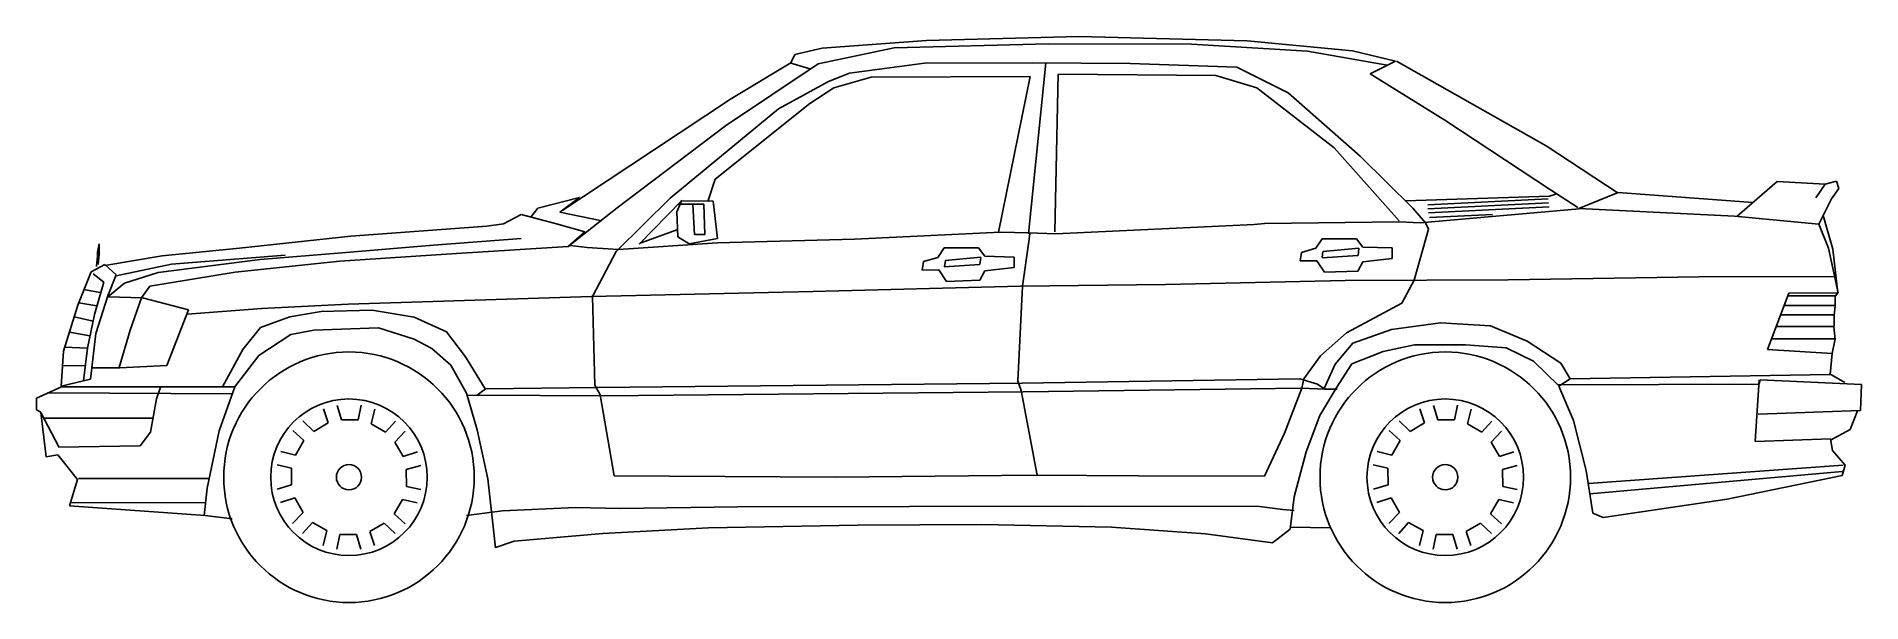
# Model space of a CAD drawing. Extents: x 0 to 4.76, y 0 to 1.48.
import ezdxf

# ---------------------------------------------------------------- set-up
doc = ezdxf.new("R2010")
doc.units = 0
doc.header["$LTSCALE"] = 0.0006
doc.header["$MEASUREMENT"] = 0
doc.layers.get('0').update_dxf_attribs({"linetype": 'CONTINUOUS'})

msp = doc.modelspace()

# ---------------------------------------------------------------- linework, layer by layer
for p, q in [((2.3202, 1.4657), (2.7176, 1.4758)), ((2.7176, 1.4758), (3.1558, 1.4644)), ((1.9666, 1.407), (1.9773, 1.4287)), ((1.9773, 1.4287), (2.0481, 1.4454)), ((2.0375, 1.4047), (2.236, 1.4463)), ((2.0481, 1.4454), (2.3202, 1.4657)), ((2.236, 1.4463), (2.6387, 1.4564)), ((2.6387, 1.4564), (3.0115, 1.4555)), ((3.0115, 1.4555), (3.3137, 1.4379)), ((3.1558, 1.4644), (3.4307, 1.4385)), ((3.3137, 1.4379), (3.5208, 1.4009)), ((3.4307, 1.4385), (3.5427, 1.4118)), ((1.7959, 1.2429), (2.0375, 1.4047)), ((1.8119, 1.3138), (1.9666, 1.407)), ((1.964, 1.407), (2.0165, 1.3911)), ((2.0649, 1.3586), (2.1192, 1.3805)), ((2.1192, 1.3805), (2.3149, 1.406)), ((2.3149, 1.406), (2.5953, 1.4074)), ((2.5865, 0.961), (2.6314, 1.407)), ((2.5953, 1.4074), (2.8511, 1.4056)), ((2.8511, 1.4056), (3.1289, 1.3961)), ((3.1289, 1.3961), (3.2627, 1.3288)), ((3.5427, 1.4118), (3.4773, 1.3787)), ((3.5453, 1.4118), (3.9357, 1.1903)), ((1.9344, 1.2872), (2.0649, 1.3586)), ((2.0784, 1.3423), (2.0159, 1.301)), ((2.1763, 1.37), (2.0784, 1.3423)), ((2.5902, 1.3719), (2.1763, 1.37)), ((2.5075, 0.9658), (2.5902, 1.3719)), ((2.6544, 0.9665), (2.6636, 1.3775)), ((2.6636, 1.3775), (3.0746, 1.3742)), ((3.0746, 1.3742), (3.181, 1.3419)), ((3.181, 1.3419), (3.3831, 1.1851)), ((3.4773, 1.3787), (3.6713, 1.2573)), ((1.6082, 1.1794), (1.8119, 1.3138)), ((1.6524, 1.0543), (1.9344, 1.2872)), ((2.0159, 1.301), (1.7693, 1.1041)), ((3.2627, 1.3288), (3.451, 1.1634)), ((1.5138, 1.0294), (1.7959, 1.2429)), ((3.6713, 1.2573), (3.947, 1.0762)), ((3.9357, 1.1903), (4.1212, 1.0688)), ((1.4264, 1.0588), (1.6082, 1.1794)), ((3.3831, 1.1851), (3.5525, 0.9953)), ((3.451, 1.1634), (3.5878, 1.0279)), ((1.7693, 1.1041), (1.7502, 1.0456)), ((4.4336, 1.0075), (4.5375, 1.098)), ((4.5375, 1.098), (4.6629, 1.0904)), ((4.6629, 1.0904), (4.6926, 1.0987)), ((4.6926, 1.0987), (4.6983, 1.0797)), ((1.3069, 1.0284), (1.4156, 1.0562)), ((1.4156, 1.0562), (1.364, 1.0175)), ((1.3722, 1.0232), (1.4264, 1.0588)), ((1.5114, 0.9149), (1.6524, 1.0543)), ((1.5713, 0.9342), (1.6812, 1.047)), ((1.669, 1.019), (1.6823, 1.0492)), ((1.6798, 1.047), (1.764, 1.0466)), ((3.5687, 1.0472), (3.9445, 1.0598)), ((3.6268, 1.0372), (3.9409, 1.0524)), ((3.9445, 1.0598), (3.9605, 1.0651)), ((3.947, 1.0762), (4.0181, 1.0299)), ((4.0207, 1.0273), (4.1238, 1.0688)), ((4.1238, 1.0688), (4.4745, 1.0429)), ((4.6628, 1.0907), (4.6384, 1.0552)), ((4.6794, 1.0524), (4.6462, 0.9861)), ((4.6983, 1.0797), (4.6794, 1.0524)), ((1.2172, 0.987), (1.2633, 1.0118)), ((1.2633, 1.0118), (1.3559, 0.9877)), ((1.288, 1.0037), (1.3069, 1.0284)), ((1.364, 1.0175), (1.4741, 0.9948)), ((1.3864, 0.9281), (1.5138, 1.0294)), ((1.6719, 0.9537), (1.669, 1.019)), ((1.6741, 1.0386), (1.7398, 1.0387)), ((1.7155, 0.9595), (1.7108, 1.0371)), ((1.7398, 1.0387), (1.7427, 0.9596)), ((1.764, 1.0466), (1.7756, 0.949)), ((3.5878, 1.0279), (3.6208, 0.9901)), ((3.607, 0.99), (4.0218, 1.0265)), ((3.6276, 1.0267), (3.9418, 1.0419)), ((3.6292, 1.0161), (3.9434, 1.0314)), ((3.6316, 1.004), (3.7962, 1.012)), ((4.4265, 1.0076), (4.0207, 1.0273)), ((4.6469, 0.9867), (4.4265, 1.0076)), ((4.6578, 1.0087), (4.6827, 0.9216)), ((0.5288, 0.9241), (0.8199, 0.9553)), ((0.8199, 0.9553), (1.1736, 0.9816)), ((1.1736, 0.9816), (1.2172, 0.987)), ((1.3559, 0.9877), (1.4295, 0.9664)), ((1.4295, 0.9664), (1.3864, 0.9281)), ((1.5739, 0.9369), (1.6718, 0.9727)), ((1.7018, 0.9348), (1.6719, 0.9537)), ((1.7427, 0.9596), (1.7155, 0.9595)), ((2.1321, 0.9477), (2.5131, 0.9659)), ((2.5131, 0.9659), (2.5865, 0.9636)), ((2.5865, 0.9636), (2.6574, 0.9613)), ((2.5892, 0.961), (2.5866, 0.9416)), ((2.6574, 0.9613), (3.1745, 0.9854)), ((3.1745, 0.9854), (3.2017, 0.9881)), ((3.2017, 0.9881), (3.5525, 0.9927)), ((3.5525, 0.9927), (3.607, 0.99)), ((3.629, 0.9737), (3.5916, 0.8404)), ((3.6208, 0.9901), (3.629, 0.9737)), ((4.6718, 0.9241), (4.6469, 0.9867)), ((0.1589, 0.9137), (0.1634, 0.9353)), ((0.1589, 0.9028), (0.1589, 0.9137)), ((0.1634, 0.9082), (0.1611, 0.8812)), ((0.1634, 0.9353), (0.1634, 0.9082)), ((0.3276, 0.9038), (0.5288, 0.9241)), ((0.3523, 0.8823), (0.6486, 0.9053)), ((0.5834, 0.8942), (0.7959, 0.9116)), ((1.0953, 0.9104), (0.7904, 0.8899)), ((0.7959, 0.9116), (1.0352, 0.9317)), ((1.0352, 0.9317), (1.2636, 0.9492)), ((1.3864, 0.9281), (1.0953, 0.9104)), ((1.3916, 0.9308), (1.4353, 0.9254)), ((1.4353, 0.9254), (1.517, 0.9206)), ((1.4497, 0.7976), (1.5114, 0.9149)), ((1.517, 0.9206), (1.7757, 0.9378)), ((1.7756, 0.949), (1.7018, 0.9348)), ((1.7757, 0.9378), (2.1321, 0.9477)), ((2.3663, 0.9245), (2.3501, 0.8998)), ((2.4562, 0.9249), (2.3663, 0.9245)), ((2.4723, 0.903), (2.4562, 0.9249)), ((2.5866, 0.9416), (2.5708, 0.8248)), ((3.2975, 0.9125), (3.2946, 0.8905)), ((3.3355, 0.9235), (3.2975, 0.9125)), ((3.3517, 0.9482), (3.3355, 0.9235)), ((3.4416, 0.9486), (3.3517, 0.9482)), ((3.3532, 0.9152), (3.3518, 0.8993)), ((3.352, 0.8989), (3.4444, 0.905)), ((3.3545, 0.9154), (3.4469, 0.924)), ((3.4577, 0.9266), (3.4416, 0.9486)), ((3.4475, 0.9236), (3.4454, 0.9048)), ((3.5342, 0.9244), (3.4577, 0.9266)), ((3.5343, 0.8972), (3.5342, 0.9244)), ((4.6972, 0.8073), (4.6718, 0.9241)), ((4.6827, 0.9216), (4.6964, 0.8073)), ((0.1078, 0.7749), (0.1428, 0.8623)), ((0.1428, 0.8623), (0.1778, 0.8815)), ((0.1481, 0.8567), (0.1754, 0.8352)), ((0.1566, 0.8758), (0.1589, 0.9028)), ((0.1778, 0.8789), (0.3276, 0.9038)), ((0.1778, 0.8815), (0.2081, 0.8544)), ((0.2081, 0.8518), (0.3523, 0.8823)), ((0.2298, 0.8329), (0.317, 0.8605)), ((0.5183, 0.8614), (0.2951, 0.825)), ((0.317, 0.8605), (0.5834, 0.8942)), ((0.7904, 0.8899), (0.5183, 0.8614)), ((2.3121, 0.8888), (2.3092, 0.8668)), ((2.3092, 0.8668), (2.3528, 0.867)), ((2.3501, 0.8998), (2.3121, 0.8888)), ((2.3528, 0.867), (2.372, 0.8373)), ((2.3666, 0.8753), (2.459, 0.8813)), ((2.3694, 0.8921), (2.3675, 0.8755)), ((2.3691, 0.8917), (2.4615, 0.9004)), ((2.4617, 0.8995), (2.459, 0.881)), ((2.4592, 0.8403), (2.4725, 0.865)), ((2.5488, 0.9008), (2.4723, 0.903)), ((2.4725, 0.865), (2.5489, 0.8736)), ((2.5489, 0.8736), (2.5488, 0.9008)), ((3.2946, 0.8905), (3.3382, 0.8907)), ((3.3382, 0.8907), (3.3574, 0.8609)), ((3.3574, 0.8609), (3.4446, 0.8639)), ((3.4446, 0.8639), (3.4579, 0.8886)), ((3.4579, 0.8886), (3.5343, 0.8972)), ((0.1236, 0.816), (0.1647, 0.808)), ((0.1754, 0.8352), (0.1512, 0.7508)), ((0.2081, 0.8544), (0.1864, 0.7999)), ((0.1864, 0.7972), (0.2298, 0.8329)), ((0.2951, 0.825), (0.2736, 0.7947)), ((1.4467, 0.7975), (2.0238, 0.8111)), ((2.0238, 0.8111), (2.5656, 0.8248)), ((2.372, 0.8373), (2.4592, 0.8403)), ((2.5708, 0.8248), (2.5585, 0.5768)), ((2.5656, 0.8248), (2.9436, 0.8292)), ((2.9436, 0.8292), (3.4119, 0.8396)), ((3.4119, 0.8396), (3.8366, 0.8415)), ((3.5916, 0.8404), (3.5591, 0.7802)), ((3.8366, 0.8415), (4.3347, 0.8491)), ((4.3347, 0.8491), (4.6901, 0.8503)), ((0.07, 0.655), (0.1078, 0.7749)), ((0.1864, 0.7999), (0.1544, 0.7016)), ((0.1864, 0.7972), (0.2762, 0.7947)), ((0.2736, 0.7947), (0.2442, 0.7103)), ((0.2762, 0.7947), (0.3961, 0.7628)), ((0.3961, 0.7628), (0.3397, 0.6182)), ((0.3935, 0.752), (0.5866, 0.7663)), ((0.5866, 0.7663), (0.8125, 0.7782)), ((0.7421, 0.7588), (0.8752, 0.7624)), ((0.8125, 0.7782), (1.4467, 0.7975)), ((0.8752, 0.7624), (0.9842, 0.7436)), ((1.456, 0.5664), (1.4497, 0.7976)), ((3.5591, 0.7802), (3.4152, 0.7035)), ((4.5687, 0.8069), (4.5124, 0.6594)), ((4.5581, 0.7741), (4.6889, 0.7741)), ((4.6889, 0.7993), (4.5662, 0.7993)), ((4.6966, 0.8075), (4.5687, 0.8069)), ((4.6891, 0.7737), (4.6862, 0.7495)), ((4.6889, 0.7741), (4.6889, 0.7993)), ((4.6898, 0.8), (4.6964, 0.8073)), ((0.1512, 0.7508), (0.1326, 0.6635)), ((0.5383, 0.6598), (0.5842, 0.7174)), ((0.5842, 0.7174), (0.6605, 0.745)), ((0.6605, 0.745), (0.7421, 0.7588)), ((0.723, 0.7099), (0.8919, 0.7159)), ((0.8919, 0.7159), (0.9845, 0.6865)), ((0.9842, 0.7436), (1.069, 0.7059)), ((3.5322, 0.7122), (3.66, 0.7289)), ((3.66, 0.7289), (3.7909, 0.7216)), ((3.7909, 0.7216), (3.8862, 0.6811)), ((4.5367, 0.7195), (4.6862, 0.7195)), ((4.6862, 0.7501), (4.5474, 0.7501)), ((4.6855, 0.7188), (4.6891, 0.6859)), ((4.6862, 0.7195), (4.6862, 0.7501)), ((0.1544, 0.7016), (0.1411, 0.5819)), ((0.2442, 0.7103), (0.2158, 0.6125)), ((0.5794, 0.644), (0.6634, 0.6988)), ((0.6634, 0.6988), (0.723, 0.7099)), ((0.9845, 0.6865), (1.0308, 0.6621)), ((1.069, 0.7059), (1.1182, 0.6409)), ((3.4152, 0.7035), (3.3476, 0.6431)), ((3.3857, 0.6217), (3.4317, 0.6763)), ((3.4317, 0.6763), (3.5322, 0.7122)), ((3.5924, 0.6715), (3.5108, 0.6547)), ((3.7255, 0.6721), (3.5924, 0.6715)), ((3.8318, 0.6644), (3.7255, 0.6721)), ((3.8862, 0.6811), (3.9737, 0.6244)), ((4.6893, 0.6874), (4.526, 0.6874)), ((4.6811, 0.6493), (4.6893, 0.6874)), ((0.0641, 0.5637), (0.07, 0.655)), ((0.1326, 0.6635), (0.1222, 0.5779)), ((0.4846, 0.5619), (0.5383, 0.6598)), ((0.5164, 0.5617), (0.5794, 0.644)), ((1.0308, 0.6621), (1.0802, 0.6191)), ((1.0802, 0.6191), (1.1212, 0.5458)), ((1.1182, 0.6409), (1.1699, 0.5567)), ((3.3476, 0.6431), (3.3042, 0.5833)), ((3.3566, 0.5577), (3.3857, 0.6217)), ((3.4293, 0.6219), (3.3886, 0.559)), ((3.5108, 0.6547), (3.4293, 0.6219)), ((3.9029, 0.6293), (3.8318, 0.6644)), ((3.9679, 0.5655), (3.9029, 0.6293)), ((3.9737, 0.6244), (3.9982, 0.5835)), ((4.5124, 0.6594), (4.6813, 0.6494)), ((4.6813, 0.6494), (4.676, 0.5949)), ((0.1411, 0.5819), (0.0641, 0.5637)), ((0.2174, 0.6121), (0.144, 0.6117)), ((0.3397, 0.6182), (0.2174, 0.6121)), ((1.4616, 0.5608), (2.5694, 0.5716)), ((2.5585, 0.5768), (2.5668, 0.5526)), ((2.5694, 0.5716), (3.2934, 0.5832)), ((3.2934, 0.5832), (3.3397, 0.5696)), ((3.3042, 0.5833), (3.2988, 0.5586)), ((3.9982, 0.5835), (3.9684, 0.5644)), ((4.676, 0.5949), (3.9982, 0.5835)), ((4.4807, 0.4199), (4.4911, 0.5806)), ((4.4912, 0.5694), (4.4937, 0.5806)), ((4.4937, 0.5806), (4.7578, 0.5681)), ((4.7141, 0.5734), (4.6734, 0.5975)), ((0.0001, 0.5324), (0.0652, 0.5625)), ((0.0002, 0.5022), (0.0001, 0.5324)), ((0.0302, 0.5464), (0.5102, 0.5438)), ((0.0652, 0.5625), (0.5171, 0.562)), ((0.3129, 0.5309), (0.2969, 0.4439)), ((0.3236, 0.5611), (0.3129, 0.5309)), ((0.5171, 0.562), (0.4766, 0.4474)), ((1.1212, 0.5458), (1.1489, 0.4505)), ((1.123, 0.54), (1.1485, 0.5404)), ((1.1485, 0.5404), (1.1704, 0.5569)), ((1.1488, 0.5403), (1.4781, 0.5393)), ((1.1704, 0.5569), (1.4616, 0.5608)), ((1.4699, 0.5419), (1.456, 0.5664)), ((1.5063, 0.3299), (1.4699, 0.5419)), ((1.4781, 0.5393), (2.5721, 0.5496)), ((2.5668, 0.5526), (2.6084, 0.3318)), ((2.5721, 0.5496), (3.2961, 0.5586)), ((3.2988, 0.5586), (3.2531, 0.4413)), ((3.2961, 0.5586), (3.3614, 0.5563)), ((3.3397, 0.5696), (3.3588, 0.5563)), ((3.3886, 0.559), (3.3453, 0.488)), ((3.3588, 0.5563), (3.3912, 0.5564)), ((3.9679, 0.5674), (4.4912, 0.5694)), ((3.9684, 0.5644), (4.0069, 0.4747)), ((4.7578, 0.5681), (4.7555, 0.5002)), ((0, 0.5021), (0.0114, 0.4961)), ((0.025, 0.38), (0.0114, 0.4958)), ((0.0117, 0.4958), (0.0578, 0.4056)), ((0.0191, 0.4809), (0.305, 0.4807)), ((0.7605, 0.4681), (0.7484, 0.5051)), ((0.7839, 0.514), (0.7949, 0.476)), ((0.7949, 0.476), (0.8385, 0.4762)), ((0.8385, 0.4762), (0.8466, 0.5143)), ((0.8817, 0.5043), (0.8722, 0.4659)), ((3.3453, 0.488), (3.3103, 0.3927)), ((3.6186, 0.4681), (3.6065, 0.5051)), ((3.642, 0.514), (3.653, 0.476)), ((3.653, 0.476), (3.6966, 0.4762)), ((3.6966, 0.4762), (3.7047, 0.5143)), ((3.7398, 0.5043), (3.7303, 0.4659)), ((4.7555, 0.5002), (4.4885, 0.4907)), ((4.7473, 0.5001), (4.7285, 0.4508)), ((0.2969, 0.4439), (0.2699, 0.4084)), ((0.4766, 0.4474), (0.4449, 0.2977)), ((0.697, 0.4221), (0.6681, 0.4481)), ((0.6943, 0.4735), (0.7229, 0.4461)), ((0.7229, 0.4461), (0.7605, 0.4681)), ((0.8722, 0.4659), (0.9101, 0.4442)), ((0.9101, 0.4442), (0.9361, 0.4732)), ((0.9615, 0.4469), (0.9341, 0.4184)), ((1.1489, 0.4505), (1.1767, 0.3227)), ((3.2531, 0.4413), (3.2018, 0.3296)), ((3.5551, 0.4221), (3.5262, 0.4481)), ((3.5524, 0.4735), (3.581, 0.4461)), ((3.581, 0.4461), (3.6186, 0.4681)), ((3.7303, 0.4659), (3.7682, 0.4442)), ((3.7682, 0.4442), (3.7942, 0.4732)), ((3.8196, 0.4469), (3.7922, 0.4184)), ((4.0069, 0.4747), (4.0403, 0.3443)), ((4.7285, 0.4508), (4.6768, 0.4234)), ((0.0552, 0.3853), (0.025, 0.38)), ((0.1069, 0.3203), (0.0552, 0.3853)), ((0.2699, 0.4084), (0.0577, 0.4047)), ((0.637, 0.3937), (0.6754, 0.3842)), ((0.6754, 0.3842), (0.697, 0.4221)), ((0.9341, 0.4184), (0.9561, 0.3807)), ((0.9561, 0.3807), (0.9931, 0.3928)), ((3.3103, 0.3927), (3.2785, 0.2755)), ((3.4951, 0.3937), (3.5335, 0.3842)), ((3.5335, 0.3842), (3.5551, 0.4221)), ((3.7922, 0.4184), (3.8142, 0.3807)), ((3.8142, 0.3807), (3.8512, 0.3928)), ((4.6768, 0.4264), (4.4807, 0.4199)), ((4.6825, 0.3962), (4.6768, 0.4264)), ((4.7151, 0.3583), (4.6825, 0.3962)), ((0.665, 0.3505), (0.627, 0.3586)), ((0.6652, 0.3069), (0.665, 0.3505)), ((1.002, 0.3574), (0.964, 0.3464)), ((0.964, 0.3464), (0.9642, 0.3027)), ((3.5231, 0.3505), (3.4851, 0.3586)), ((3.5234, 0.3069), (3.5231, 0.3505)), ((3.8601, 0.3574), (3.8221, 0.3464)), ((3.8221, 0.3464), (3.8223, 0.3027)), ((4.0403, 0.3443), (4.0572, 0.2329)), ((4.0458, 0.3102), (4.7099, 0.3583)), ((4.707, 0.3419), (4.0497, 0.283)), ((4.7071, 0.331), (4.7151, 0.3583)), ((0.0856, 0.2524), (0.1069, 0.3203)), ((0.1099, 0.3233), (0.4495, 0.3229)), ((0.4449, 0.2977), (0.437, 0.2265)), ((0.6273, 0.2959), (0.6652, 0.3069)), ((0.9642, 0.3027), (1.0023, 0.2947)), ((1.1767, 0.3227), (1.1964, 0.1424)), ((2.0831, 0.327), (1.5063, 0.3299)), ((2.6029, 0.332), (2.0831, 0.327)), ((2.8725, 0.3307), (2.6029, 0.332)), ((3.2018, 0.3296), (2.8725, 0.3307)), ((3.4854, 0.2959), (3.5234, 0.3069)), ((3.8223, 0.3027), (3.8604, 0.2947)), ((4.4079, 0.2696), (4.7071, 0.331)), ((0.4396, 0.2268), (0.0856, 0.2524)), ((0.0882, 0.2606), (0.4403, 0.2597)), ((0.6731, 0.2725), (0.6362, 0.2604)), ((0.6951, 0.2349), (0.6731, 0.2725)), ((0.9539, 0.269), (0.9322, 0.2311)), ((0.9923, 0.2596), (0.9539, 0.269)), ((1.1879, 0.2355), (1.2151, 0.2386)), ((1.2151, 0.2386), (1.4056, 0.2477)), ((1.4056, 0.2477), (1.5227, 0.2453)), ((1.5227, 0.2453), (1.8277, 0.2497)), ((1.8277, 0.2497), (2.7234, 0.2509)), ((2.7234, 0.2509), (3.1887, 0.2505)), ((3.1887, 0.2505), (3.2488, 0.2426)), ((3.2488, 0.2426), (3.2786, 0.2401)), ((3.2785, 0.2755), (3.268, 0.1908)), ((3.5312, 0.2725), (3.4943, 0.2604)), ((3.5532, 0.2349), (3.5312, 0.2725)), ((3.812, 0.269), (3.7903, 0.2311)), ((3.8504, 0.2596), (3.812, 0.269)), ((4.0845, 0.2219), (4.4079, 0.2696)), ((0.5099, 0.2184), (0.4396, 0.2268)), ((0.6677, 0.2063), (0.6951, 0.2349)), ((0.7191, 0.209), (0.6932, 0.1801)), ((0.757, 0.1874), (0.7191, 0.209)), ((0.9064, 0.2071), (0.8687, 0.1851)), ((0.9349, 0.1797), (0.9064, 0.2071)), ((0.9322, 0.2311), (0.9612, 0.2052)), ((1.121, 0.2266), (1.1879, 0.2355)), ((1.7519, 0.1949), (1.4768, 0.1798)), ((2.1408, 0.202), (1.7519, 0.1949)), ((2.4648, 0.2035), (2.1408, 0.202)), ((2.8023, 0.1968), (2.4648, 0.2035)), ((3.0474, 0.179), (2.8023, 0.1968)), ((3.268, 0.1908), (3.222, 0.1552)), ((3.268, 0.1964), (3.3739, 0.1943)), ((3.5258, 0.2063), (3.5532, 0.2349)), ((3.5772, 0.209), (3.5513, 0.1801)), ((3.6151, 0.1874), (3.5772, 0.209)), ((3.7645, 0.2071), (3.7268, 0.1851)), ((3.793, 0.1797), (3.7645, 0.2071)), ((3.7903, 0.2311), (3.8193, 0.2052)), ((4.0572, 0.2329), (4.0845, 0.2219)), ((0.7476, 0.149), (0.757, 0.1874)), ((0.7907, 0.177), (0.7827, 0.139)), ((0.8344, 0.1773), (0.7907, 0.177)), ((0.8454, 0.1393), (0.8344, 0.1773)), ((0.8687, 0.1851), (0.8808, 0.1482)), ((1.2457, 0.1597), (1.1966, 0.1431)), ((1.4768, 0.1798), (1.2457, 0.1597)), ((3.222, 0.1552), (3.0474, 0.179)), ((3.6057, 0.149), (3.6151, 0.1874)), ((3.6488, 0.177), (3.6408, 0.139)), ((3.6925, 0.1773), (3.6488, 0.177)), ((3.7035, 0.1393), (3.6925, 0.1773)), ((3.7268, 0.1851), (3.7389, 0.1482))]:
    msp.add_line(p, q)
for points in [[(0.1104, 0.7814), (0.1577, 0.7738)], [(0.0983, 0.7447), (0.1476, 0.7339)], [(0.0856, 0.7046), (0.1393, 0.695)], [(0.0733, 0.6655), (0.1326, 0.6635)], [(0.0675, 0.6175), (0.127, 0.6177)]]:
    msp.add_lwpolyline(points)
for centre, radius in [((0.8146, 0.3266), 0.3266), ((3.6727, 0.3266), 0.3266), ((0.8146, 0.3266), 0.2041), ((0.8146, 0.3266), 0.2041), ((3.6727, 0.3266), 0.2041), ((0.8146, 0.3266), 0.0329), ((3.6727, 0.3266), 0.0329)]:
    msp.add_circle(centre, radius)

doc.saveas('drawing.dxf')
